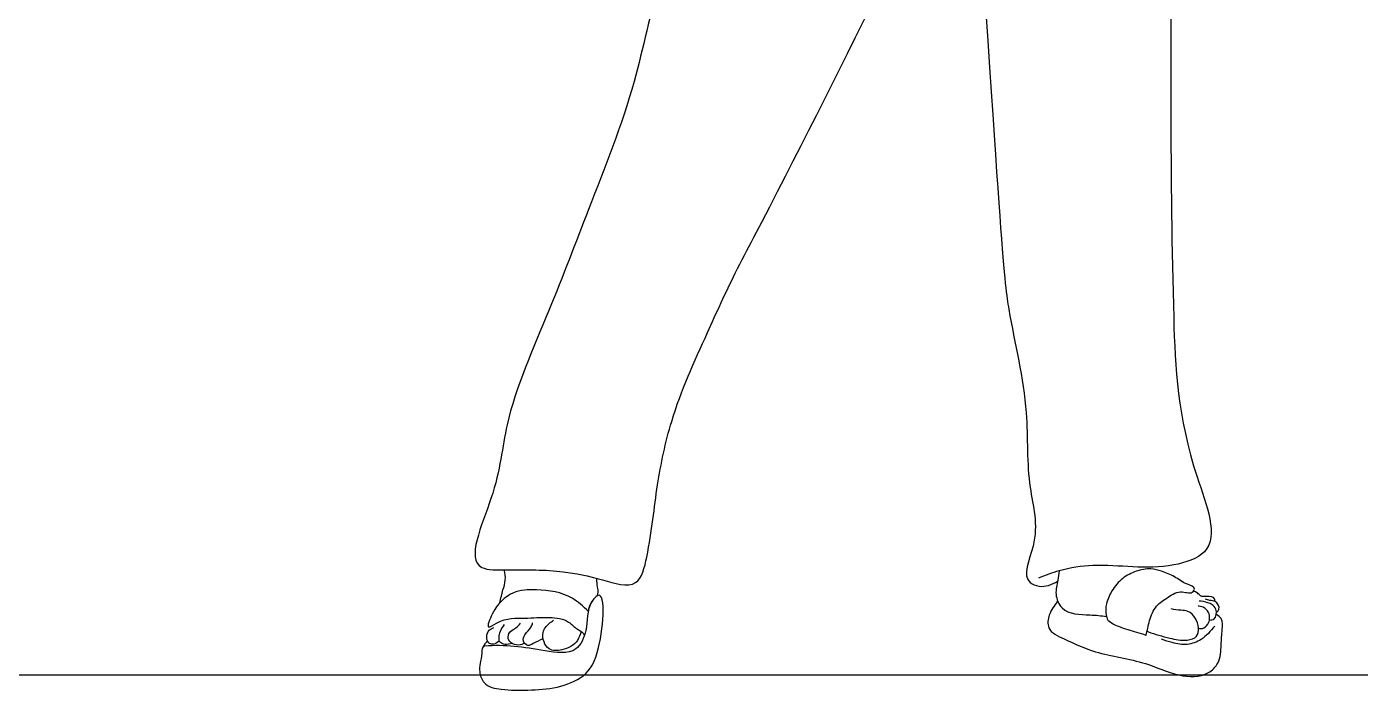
# Model space of a CAD drawing. Header units: metres. Extents: x -109 to 591, y -5 to 592.
# Drawn here: x 583.076 to 584.155, y 7.263 to 7.8 of the extents above; entities that cross this region are included whole.
import ezdxf

# ---------------------------------------------------------------- set-up
doc = ezdxf.new("R2010")
doc.units = ezdxf.units.M
doc.header["$LTSCALE"] = 0.03
doc.layers.add('Amb personas', color=8, linetype='Continuous')
doc.layers.add('Muro bajo', color=7, linetype='Continuous', lineweight=30)

# ---------------------------------------------------------------- blocks, each defined once
blk = doc.blocks.new('dam2')
for points in [[(389.8225, 511.9628), (389.8606, 511.8605), (389.8781, 511.781), (389.9105, 511.68), (389.9388, 511.6005), (389.9685, 511.5103), (389.9793, 511.4524), (389.9847, 511.3985), (389.9658, 511.3971), (389.9213, 511.3971), (389.8903, 511.3917), (389.8646, 511.3904), (389.8565, 511.4106), (389.8498, 511.4672), (389.8404, 511.517), (389.8147, 511.5871), (389.7945, 511.6342), (389.781, 511.6625), (389.6031, 512.0531)], [(389.4642, 511.9476), (389.4518, 511.6103), (389.4296, 511.4867), (389.4221, 511.4286), (389.4456, 511.4175), (389.5087, 511.415), (389.5347, 511.4101), (389.5508, 511.4039)], [(389.4653, 511.3618), (389.4631, 511.3735), (389.458, 511.3849), (389.449, 511.3924), (389.4383, 511.3967), (389.4298, 511.3973), (389.429, 511.3991), (389.4345, 511.4028), (389.4448, 511.4083), (389.455, 511.4123), (389.4634, 511.4138), (389.4748, 511.4116), (389.485, 511.4057), (389.4932, 511.3957), (389.4971, 511.3856), (389.4971, 511.3768), (389.4957, 511.3728)], [(389.5352, 511.3863), (389.5414, 511.3754), (389.5414, 511.3655), (389.5293, 511.3571), (389.5044, 511.3479), (389.4653, 511.3399), (389.4389, 511.3319), (389.4159, 511.3344), (389.4089, 511.3421), (389.4067, 511.3564), (389.4063, 511.3684), (389.4074, 511.3768), (389.4111, 511.3798)], [(389.4122, 511.3708), (389.4225, 511.3601), (389.4332, 511.3559), (389.4449, 511.3569), (389.4534, 511.3593)]]:
    blk.add_spline(points, degree=3)
for points, knots in [([(389.6218, 512.0116), (389.5875, 511.653), (389.5808, 511.6057), (389.5618, 511.5411), (389.5631, 511.4771), (389.5489, 511.4376), (389.5653, 511.4024), (389.5473, 511.396), (389.5403, 511.3991), (389.5357, 511.4019)], [0, 0, 0, 0, 0.450521, 1.052031, 1.48005, 1.816889, 2.025787, 2.078711, 2.191409, 2.191409, 2.191409, 2.191409]), ([(389.5349, 511.41), (389.5351, 511.4076), (389.5355, 511.4015), (389.538, 511.3917), (389.5307, 511.3761), (389.5126, 511.3767), (389.5009, 511.3762), (389.4968, 511.3757)], [0.01423, 0.01423, 0.01423, 0.01423, 0.0673399, 0.1482926, 0.2347734, 0.3997762, 0.4926132, 0.4926132, 0.4926132, 0.4926132]), ([(389.4128, 511.3901), (389.4127, 511.3909), (389.4127, 511.3938), (389.4189, 511.3939), (389.4238, 511.3931), (389.4263, 511.3966), (389.4285, 511.3972), (389.4296, 511.3975)], [0.0078416, 0.0078416, 0.0078416, 0.0078416, 0.024165, 0.0711031, 0.1061475, 0.130917, 0.1558523, 0.1558523, 0.1558523, 0.1558523]), ([(389.9698, 511.3715), (389.9691, 511.3748), (389.968, 511.3807), (389.9655, 511.3892), (389.9665, 511.3944), (389.9672, 511.3971)], [0.0196702, 0.0196702, 0.0196702, 0.0196702, 0.0934383, 0.1517417, 0.2109748, 0.2109748, 0.2109748, 0.2109748]), ([(389.4112, 511.3815), (389.4103, 511.3823), (389.408, 511.3848), (389.4115, 511.3907), (389.4165, 511.3905), (389.419, 511.3912), (389.4203, 511.3915)], [0.0112167, 0.0112167, 0.0112167, 0.0112167, 0.0361399, 0.0854424, 0.115492, 0.1429013, 0.1429013, 0.1429013, 0.1429013]), ([(389.4165, 511.3754), (389.4151, 511.3756), (389.4112, 511.3762), (389.4106, 511.3837), (389.4144, 511.3875), (389.4191, 511.3895), (389.4227, 511.3898), (389.425, 511.39)], [0.0058946, 0.0058946, 0.0058946, 0.0058946, 0.0332444, 0.090203, 0.1225497, 0.149017, 0.2007167, 0.2007167, 0.2007167, 0.2007167]), ([(389.4247, 511.3688), (389.4237, 511.3686), (389.421, 511.3684), (389.4161, 511.3728), (389.4158, 511.3808), (389.421, 511.3856), (389.4244, 511.3859), (389.4257, 511.386)], [0.0232531, 0.0232531, 0.0232531, 0.0232531, 0.0463973, 0.0845823, 0.1517611, 0.1954946, 0.2255442, 0.2255442, 0.2255442, 0.2255442]), ([(389.8942, 511.3791), (389.8941, 511.3793), (389.8928, 511.3819), (389.8945, 511.387), (389.8948, 511.3913), (389.8948, 511.3928)], [0.0960422, 0.0960422, 0.0960422, 0.0960422, 0.1019198, 0.1630192, 0.1977177, 0.1977177, 0.1977177, 0.1977177]), ([(389.4648, 511.3651), (389.4644, 511.365), (389.4586, 511.363), (389.4482, 511.3606), (389.4356, 511.3581), (389.4226, 511.3623), (389.4256, 511.3755), (389.4324, 511.3821), (389.4397, 511.3823), (389.4441, 511.3828), (389.4466, 511.3831)], [0.741977, 0.741977, 0.741977, 0.741977, 0.7492079, 0.8769765, 0.976751, 1.0356889, 1.1382839, 1.1954016, 1.2360748, 1.2927737, 1.2927737, 1.2927737, 1.2927737]), ([(389.9006, 511.3678), (389.9, 511.3702), (389.8995, 511.3727), (389.898, 511.3747), (389.8979, 511.3748)], [0, 0, 0, 0, 0.0530919, 0.05449483, 0.05449483, 0.05449483, 0.05449483]), ([(389.9007, 511.3669), (389.9048, 511.3705), (389.9162, 511.3805), (389.9383, 511.3831), (389.9596, 511.3816), (389.9711, 511.3709), (389.9755, 511.3625), (389.981, 511.349), (389.9657, 511.3603), (389.9514, 511.3594), (389.9323, 511.3617), (389.9169, 511.3604), (389.9103, 511.3531), (389.905, 511.3509), (389.9035, 511.3488), (389.903, 511.3479)], [0.006062, 0.006062, 0.006062, 0.006062, 0.125101, 0.335346, 0.470824, 0.587058, 0.643344, 0.718229, 0.769405, 0.933275, 1.074645, 1.187626, 1.250176, 1.286159, 1.307644, 1.307644, 1.307644, 1.307644]), ([(389.4653, 511.3618), (389.4703, 511.3636), (389.4779, 511.3651), (389.4867, 511.3678), (389.4932, 511.3705), (389.4957, 511.3728)], [0, 0, 0, 0, 0.1127563, 0.1735974, 0.2386624, 0.2386624, 0.2386624, 0.2386624]), ([(389.9059, 511.351), (389.9064, 511.3485), (389.9084, 511.3415), (389.9185, 511.3356), (389.93, 511.3349), (389.935, 511.3419), (389.9365, 511.3498), (389.932, 511.3556), (389.9287, 511.3582), (389.9276, 511.359)], [0.0237831, 0.0237831, 0.0237831, 0.0237831, 0.0795883, 0.1843187, 0.2569085, 0.3057364, 0.359637, 0.4230884, 0.4528736, 0.4528736, 0.4528736, 0.4528736]), ([(389.9353, 511.3443), (389.9377, 511.3431), (389.9414, 511.3412), (389.947, 511.3377), (389.9517, 511.3419), (389.9495, 511.3483), (389.945, 511.3517), (389.944, 511.3554), (389.9438, 511.3564)], [0.0115743, 0.0115743, 0.0115743, 0.0115743, 0.0733709, 0.1059642, 0.1411235, 0.1799924, 0.2371829, 0.2612899, 0.2612899, 0.2612899, 0.2612899]), ([(389.9496, 511.3404), (389.9503, 511.34), (389.9525, 511.3386), (389.9573, 511.3389), (389.9628, 511.3416), (389.9626, 511.3489), (389.9569, 511.3516), (389.9542, 511.3546), (389.9531, 511.3559)], [0.0111299, 0.0111299, 0.0111299, 0.0111299, 0.0275033, 0.069471, 0.1107259, 0.1488385, 0.2001434, 0.2378927, 0.2378927, 0.2378927, 0.2378927]), ([(389.9593, 511.34), (389.961, 511.3394), (389.964, 511.3383), (389.9695, 511.3406), (389.9697, 511.3442), (389.969, 511.3495), (389.9668, 511.3526), (389.9656, 511.3544)], [0.0168168, 0.0168168, 0.0168168, 0.0168168, 0.060318, 0.0870248, 0.1296374, 0.1685064, 0.2129652, 0.2129652, 0.2129652, 0.2129652]), ([(389.9698, 511.3412), (389.9712, 511.3398), (389.9736, 511.3382), (389.9785, 511.3397), (389.9795, 511.3447), (389.9784, 511.3499), (389.9753, 511.3512), (389.9739, 511.3518)], [0.016205, 0.016205, 0.016205, 0.016205, 0.0550066, 0.0791338, 0.1152944, 0.1550885, 0.1858402, 0.1858402, 0.1858402, 0.1858402]), ([(389.9815, 511.3369), (389.981, 511.3378), (389.9801, 511.3393), (389.979, 511.3407), (389.9785, 511.3412)], [0, 0, 0, 0, 0.0226074, 0.03825743, 0.03825743, 0.03825743, 0.03825743])]:
    blk.add_open_spline(points, degree=3, knots=knots)
at = {"start_tangent": (-0.994018, 0.109214), "end_tangent": (-0.994018, 0.109214)}
blk.add_spline([(389.9806, 511.3372), (389.9334, 511.3351), (389.9095, 511.3372), (389.9022, 511.3518), (389.8981, 511.3744), (389.895, 511.3785), (389.8918, 511.3388), (389.9032, 511.3165), (389.923, 511.3071), (389.9458, 511.304), (389.9666, 511.304), (389.9801, 511.3087), (389.9838, 511.317), (389.9827, 511.3315), (389.9806, 511.3372)], degree=3, dxfattribs=at)

msp = doc.modelspace()

# ---------------------------------------------------------------- linework, layer by layer
at = {"layer": 'Muro bajo'}
msp.add_line((588.2849, 7.2749), (581.8849, 7.2749), dxfattribs=at)

# ---------------------------------------------------------------- block references
at = {"layer": 'Amb personas', "xscale": -1.038476208490459, "yscale": 1.038476208490465, "zscale": 1.038476208490445, "rotation": 358.1824489706469}
msp.add_blockref('dam2', (971.3862, -536.2907), dxfattribs=at)

doc.saveas('drawing.dxf')
